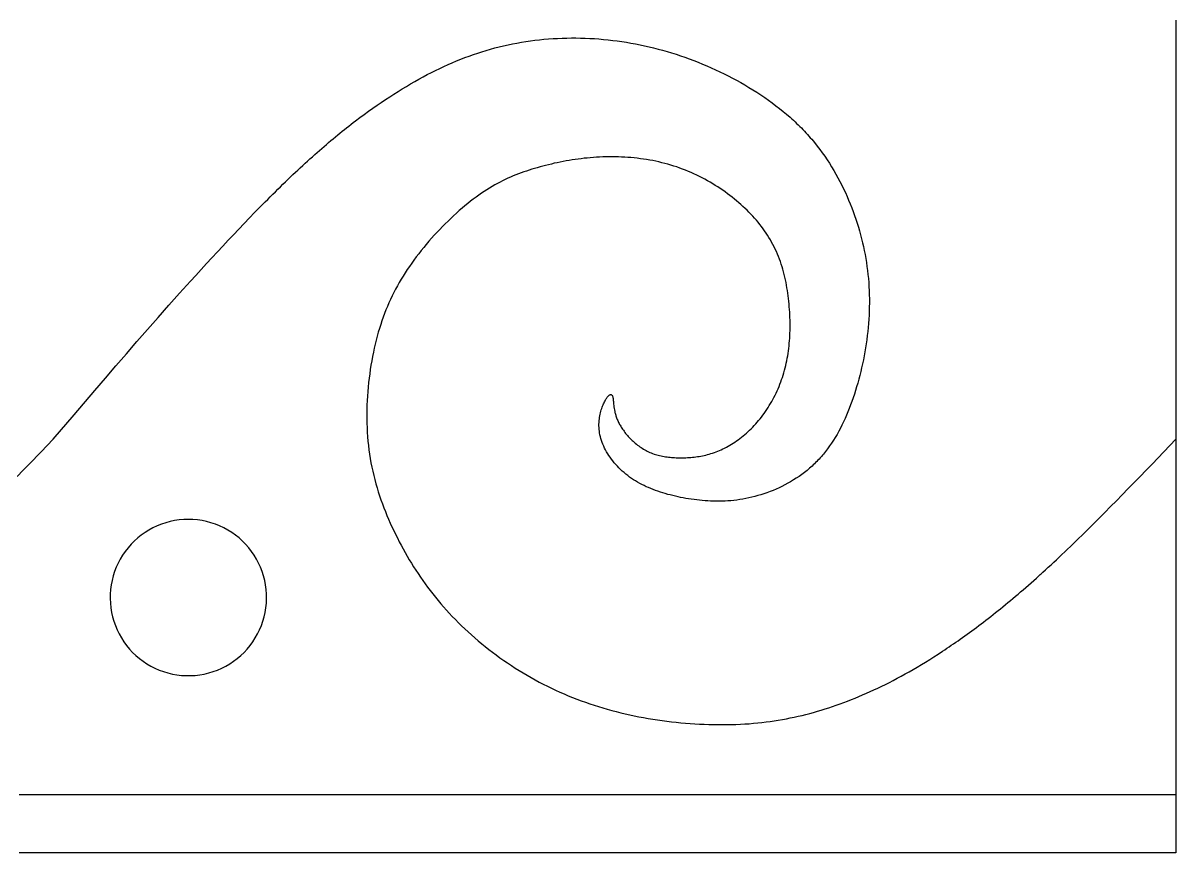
# Model space of a CAD drawing. Extents: x 0 to 279, y 0 to 212.
# Drawn here: x 99.52 to 133.18, y 62.2 to 86.44 of the extents above; entities that cross this region are included whole.
import ezdxf

# ---------------------------------------------------------------- set-up
doc = ezdxf.new("R2010")
doc.units = 0
doc.layers.add('LAYER_1', color=18, linetype='CONTINUOUS')

msp = doc.modelspace()

# ---------------------------------------------------------------- linework, layer by layer
at = {"layer": 'LAYER_1'}
for points in [[(133.179, 86.529), (133.179, 86.175), (133.179, 85.82), (133.179, 85.462), (133.179, 85.104), (133.179, 84.745), (133.179, 84.027), (133.179, 83.668), (133.179, 83.31), (133.179, 82.954), (133.179, 82.599), (133.179, 82.247), (133.179, 82.072), (133.179, 81.897), (133.179, 81.723), (133.179, 81.55), (133.179, 81.377), (133.179, 81.206), (133.179, 81.035), (133.179, 80.866), (133.179, 80.697), (133.179, 80.53), (133.179, 80.363), (133.179, 80.198), (133.179, 80.034), (133.179, 79.871), (133.179, 79.71), (133.179, 79.55), (133.179, 79.391), (133.179, 79.234), (133.179, 79.078), (133.179, 78.924), (133.179, 78.772), (133.179, 78.621), (133.179, 78.472), (133.179, 78.325), (133.179, 78.179), (133.179, 78.035), (133.179, 77.893), (133.179, 77.754), (133.179, 77.616), (133.179, 77.48), (133.179, 77.346), (133.179, 77.215), (133.179, 77.086), (133.179, 76.959), (133.179, 76.834), (133.179, 76.711), (133.179, 76.591), (133.179, 76.474), (133.179, 76.359), (133.179, 76.246), (133.179, 76.191), (133.179, 76.136), (133.179, 76.082), (133.179, 76.029), (133.179, 75.977), (133.179, 75.925), (133.179, 75.873), (133.179, 75.823), (133.179, 75.773), (133.179, 75.724), (133.179, 75.675), (133.179, 75.628), (133.179, 75.581), (133.179, 75.534), (133.179, 75.489), (133.179, 75.444), (133.179, 75.4), (133.179, 75.357), (133.179, 75.314), (133.179, 75.272), (133.179, 75.231), (133.179, 75.191), (133.179, 75.152), (133.179, 75.113), (133.179, 75.075), (133.179, 75.038), (133.179, 75.002), (133.179, 74.967), (133.179, 74.932), (133.179, 74.898), (133.179, 74.865), (133.179, 74.833), (133.179, 74.802), (133.179, 74.772), (133.179, 74.742), (133.179, 74.714), (133.179, 74.686), (133.179, 74.659), (133.179, 74.633), (133.179, 74.608), (133.179, 74.583), (133.179, 74.56), (133.179, 74.538), (133.179, 74.516), (133.179, 74.496), (133.179, 74.476), (133.179, 74.457), (133.179, 74.439), (133.179, 74.423), (133.179, 74.407), (133.179, 74.392), (133.179, 74.378), (133.179, 74.365), (133.179, 74.353), (133.179, 74.342), (133.179, 74.332), (133.179, 74.323), (133.179, 74.315), (133.179, 74.308), (133.179, 74.302), (133.179, 74.296), (133.179, 74.293), (133.179, 74.29), (133.179, 74.288), (133.179, 74.287), (133.179, 74.287), (133.179, 74.286), (133.179, 74.283), (133.179, 74.278), (133.179, 74.27), (133.179, 74.26), (133.179, 74.248), (133.179, 74.233), (133.179, 74.216), (133.179, 74.196), (133.179, 74.175), (133.179, 74.151), (133.179, 74.125), (133.179, 74.097), (133.179, 74.067), (133.179, 74.034), (133.179, 74), (133.179, 73.963), (133.179, 73.925), (133.179, 73.885), (133.179, 73.842), (133.179, 73.798), (133.179, 73.752), (133.179, 73.704), (133.179, 73.654), (133.179, 73.602), (133.179, 73.549), (133.179, 73.494), (133.179, 73.437), (133.179, 73.378), (133.179, 73.318), (133.179, 73.256), (133.179, 73.193), (133.179, 73.128), (133.179, 73.062), (133.179, 72.993), (133.179, 72.924), (133.179, 72.853), (133.179, 72.781), (133.179, 72.707), (133.179, 72.632), (133.179, 72.555), (133.179, 72.478), (133.179, 72.399), (133.179, 72.318), (133.179, 72.237), (133.179, 72.154), (133.179, 72.07), (133.179, 71.985), (133.179, 71.899), (133.179, 71.812), (133.179, 71.724), (133.179, 71.635), (133.179, 71.545), (133.179, 71.454), (133.179, 71.361), (133.179, 71.269), (133.179, 71.175), (133.179, 71.08), (133.179, 70.985), (133.179, 70.888), (133.179, 70.791), (133.179, 70.694), (133.179, 70.595), (133.179, 70.397), (133.179, 70.196), (133.179, 69.992), (133.179, 69.787), (133.179, 69.58), (133.179, 69.372), (133.179, 69.162), (133.179, 68.951), (133.179, 68.528), (133.179, 68.103), (133.179, 67.679), (133.179, 67.468), (133.179, 67.257), (133.179, 67.048), (133.179, 66.84), (133.179, 66.634), (133.179, 66.429), (133.179, 66.226), (133.179, 66.026), (133.179, 65.927), (133.179, 65.828), (133.179, 65.73), (133.179, 65.633), (133.179, 65.537), (133.179, 65.441), (133.179, 65.346), (133.179, 65.252), (133.179, 65.159), (133.179, 65.066), (133.179, 64.975), (133.179, 64.884), (133.179, 64.795), (133.179, 64.706), (133.179, 64.619), (133.179, 64.533), (133.179, 64.447), (133.179, 64.363), (133.179, 64.28), (133.179, 64.198), (133.179, 64.117), (133.179, 64.038), (133.179, 63.96), (133.179, 63.883), (133.179, 63.807), (133.179, 63.733), (133.179, 63.66), (133.179, 63.589), (133.179, 63.519), (133.179, 63.45), (133.179, 63.383), (133.179, 63.318), (133.179, 63.254), (133.179, 63.191), (133.179, 63.131), (133.179, 63.072), (133.179, 63.014), (133.179, 62.959), (133.179, 62.905), (133.179, 62.852), (133.179, 62.802), (133.179, 62.753), (133.179, 62.706), (133.179, 62.662), (133.179, 62.619), (133.179, 62.578), (133.179, 62.538), (133.179, 62.501), (133.179, 62.466), (133.179, 62.433), (133.179, 62.402), (133.179, 62.373), (133.179, 62.347), (133.179, 62.322), (133.179, 62.3), (133.179, 62.28), (133.179, 62.262), (133.179, 62.246), (133.179, 62.233), (133.179, 62.222), (133.179, 62.214), (133.179, 62.208), (133.179, 62.204), (133.179, 62.203)], [(100.397, 74.287), (101.007, 75.002), (101.617, 75.716), (101.923, 76.073), (102.23, 76.429), (102.537, 76.785), (102.845, 77.14), (103.155, 77.494), (103.465, 77.847), (103.777, 78.2), (104.09, 78.551), (104.405, 78.901), (104.562, 79.074), (104.72, 79.248), (104.877, 79.42), (105.035, 79.591), (105.192, 79.761), (105.349, 79.93), (105.506, 80.098), (105.662, 80.263), (105.818, 80.428), (105.973, 80.59), (106.127, 80.75), (106.281, 80.909), (106.433, 81.065), (106.585, 81.219), (106.661, 81.295), (106.736, 81.37), (106.811, 81.445), (106.886, 81.519), (106.96, 81.592), (107.034, 81.665), (107.108, 81.736), (107.181, 81.808), (107.254, 81.878), (107.327, 81.948), (107.399, 82.017), (107.471, 82.085), (107.543, 82.152), (107.614, 82.218), (107.685, 82.284), (107.756, 82.349), (107.826, 82.413), (107.895, 82.476), (107.965, 82.539), (108.034, 82.6), (108.102, 82.661), (108.171, 82.721), (108.239, 82.781), (108.306, 82.839), (108.374, 82.897), (108.441, 82.954), (108.508, 83.011), (108.574, 83.066), (108.64, 83.121), (108.706, 83.176), (108.772, 83.229), (108.837, 83.282), (108.902, 83.334), (108.967, 83.386), (109.032, 83.437), (109.096, 83.487), (109.16, 83.537), (109.224, 83.586), (109.352, 83.682), (109.478, 83.776), (109.604, 83.868), (109.729, 83.957), (109.854, 84.044), (109.978, 84.128), (110.101, 84.211), (110.224, 84.292), (110.347, 84.371), (110.469, 84.448), (110.591, 84.523), (110.713, 84.596), (110.835, 84.668), (110.956, 84.738), (111.078, 84.806), (111.2, 84.872), (111.321, 84.937), (111.443, 84.999), (111.564, 85.06), (111.686, 85.119), (111.808, 85.177), (111.93, 85.232), (112.052, 85.285), (112.174, 85.337), (112.297, 85.387), (112.42, 85.435), (112.544, 85.481), (112.668, 85.525), (112.792, 85.567), (112.917, 85.608), (113.042, 85.646), (113.168, 85.683), (113.295, 85.717), (113.422, 85.75), (113.55, 85.781), (113.679, 85.81), (113.808, 85.836), (113.937, 85.861), (114.068, 85.884), (114.199, 85.905), (114.33, 85.924), (114.462, 85.941), (114.594, 85.957), (114.726, 85.97), (114.859, 85.981), (114.992, 85.991), (115.126, 85.998), (115.259, 86.004), (115.393, 86.007), (115.527, 86.009), (115.661, 86.009), (115.795, 86.007), (115.93, 86.003), (116.064, 85.997), (116.198, 85.989), (116.332, 85.98), (116.466, 85.968), (116.6, 85.955), (116.734, 85.939), (116.868, 85.922), (117.001, 85.903), (117.135, 85.882), (117.268, 85.86), (117.401, 85.835), (117.533, 85.809), (117.666, 85.78), (117.798, 85.75), (117.93, 85.718), (118.061, 85.684), (118.192, 85.649), (118.323, 85.611), (118.453, 85.572), (118.583, 85.531), (118.713, 85.488), (118.842, 85.444), (118.971, 85.397), (119.1, 85.349), (119.228, 85.299), (119.355, 85.247), (119.482, 85.194), (119.608, 85.139), (119.734, 85.082), (119.86, 85.023), (119.984, 84.963), (120.108, 84.901), (120.231, 84.837), (120.353, 84.772), (120.474, 84.705), (120.594, 84.636), (120.712, 84.566), (120.83, 84.494), (120.946, 84.421), (121.06, 84.346), (121.173, 84.269), (121.284, 84.191), (121.394, 84.112), (121.501, 84.031), (121.607, 83.948), (121.711, 83.865), (121.813, 83.779), (121.912, 83.693), (121.961, 83.649), (122.01, 83.605), (122.058, 83.56), (122.105, 83.515), (122.152, 83.47), (122.198, 83.424), (122.243, 83.379), (122.288, 83.332), (122.332, 83.286), (122.376, 83.239), (122.419, 83.192), (122.461, 83.144), (122.503, 83.096), (122.544, 83.048), (122.625, 82.951), (122.703, 82.853), (122.78, 82.754), (122.853, 82.654), (122.925, 82.552), (122.995, 82.45), (123.062, 82.347), (123.127, 82.243), (123.19, 82.138), (123.251, 82.032), (123.31, 81.925), (123.367, 81.818), (123.422, 81.71), (123.475, 81.601), (123.527, 81.492), (123.576, 81.382), (123.623, 81.271), (123.669, 81.161), (123.713, 81.049), (123.755, 80.937), (123.795, 80.825), (123.834, 80.713), (123.871, 80.6), (123.906, 80.486), (123.939, 80.372), (123.971, 80.258), (124, 80.144), (124.028, 80.029), (124.054, 79.914), (124.079, 79.798), (124.101, 79.682), (124.122, 79.566), (124.141, 79.45), (124.158, 79.333), (124.173, 79.216), (124.186, 79.098), (124.198, 78.981), (124.208, 78.863), (124.215, 78.745), (124.221, 78.626), (124.225, 78.507), (124.228, 78.388), (124.228, 78.269), (124.226, 78.15), (124.223, 78.03), (124.218, 77.91), (124.211, 77.791), (124.202, 77.671), (124.192, 77.552), (124.18, 77.432), (124.166, 77.313), (124.151, 77.195), (124.134, 77.076), (124.116, 76.958), (124.096, 76.841), (124.075, 76.724), (124.052, 76.608), (124.028, 76.493), (124.002, 76.378), (123.975, 76.265), (123.947, 76.152), (123.918, 76.04), (123.887, 75.929), (123.856, 75.82), (123.823, 75.711), (123.789, 75.604), (123.753, 75.498), (123.717, 75.394), (123.68, 75.291), (123.641, 75.189), (123.601, 75.089), (123.56, 74.99), (123.517, 74.893), (123.473, 74.797), (123.428, 74.703), (123.381, 74.61), (123.333, 74.519), (123.283, 74.43), (123.232, 74.343), (123.179, 74.257), (123.124, 74.173), (123.068, 74.091), (123.01, 74.011), (122.951, 73.932), (122.92, 73.894), (122.889, 73.856), (122.858, 73.818), (122.826, 73.781), (122.794, 73.745), (122.761, 73.709), (122.728, 73.673), (122.694, 73.638), (122.66, 73.604), (122.626, 73.57), (122.59, 73.536), (122.555, 73.503), (122.519, 73.471), (122.482, 73.439), (122.445, 73.408), (122.408, 73.377), (122.37, 73.347), (122.332, 73.317), (122.254, 73.259), (122.175, 73.203), (122.095, 73.149), (122.013, 73.098), (121.93, 73.048), (121.847, 73), (121.762, 72.955), (121.676, 72.911), (121.59, 72.87), (121.503, 72.831), (121.415, 72.794), (121.327, 72.759), (121.239, 72.726), (121.15, 72.695), (121.061, 72.666), (120.973, 72.64), (120.884, 72.615), (120.795, 72.593), (120.707, 72.572), (120.619, 72.554), (120.531, 72.538), (120.444, 72.524), (120.357, 72.512), (120.27, 72.501), (120.184, 72.493), (120.099, 72.486), (120.013, 72.481), (119.929, 72.477), (119.844, 72.476), (119.761, 72.475), (119.677, 72.477), (119.594, 72.479), (119.512, 72.484), (119.43, 72.489), (119.349, 72.496), (119.268, 72.504), (119.188, 72.513), (119.108, 72.523), (119.029, 72.535), (118.95, 72.547), (118.872, 72.56), (118.794, 72.575), (118.717, 72.59), (118.641, 72.606), (118.565, 72.623), (118.49, 72.64), (118.415, 72.659), (118.342, 72.678), (118.269, 72.699), (118.197, 72.721), (118.125, 72.743), (118.055, 72.767), (117.985, 72.792), (117.916, 72.817), (117.849, 72.844), (117.782, 72.873), (117.716, 72.902), (117.651, 72.933), (117.587, 72.964), (117.525, 72.997), (117.463, 73.032), (117.403, 73.068), (117.344, 73.105), (117.286, 73.143), (117.229, 73.183), (117.174, 73.225), (117.119, 73.268), (117.067, 73.312), (117.015, 73.357), (116.965, 73.404), (116.917, 73.452), (116.87, 73.501), (116.825, 73.551), (116.781, 73.602), (116.74, 73.653), (116.699, 73.706), (116.661, 73.759), (116.625, 73.812), (116.59, 73.866), (116.558, 73.921), (116.527, 73.975), (116.499, 74.03), (116.472, 74.086), (116.448, 74.141), (116.426, 74.196), (116.407, 74.251), (116.389, 74.306), (116.374, 74.361), (116.362, 74.416), (116.351, 74.47), (116.344, 74.523), (116.338, 74.576), (116.335, 74.629), (116.333, 74.68), (116.334, 74.731), (116.336, 74.781), (116.34, 74.831), (116.345, 74.879), (116.352, 74.926), (116.359, 74.972), (116.369, 75.017), (116.379, 75.061), (116.39, 75.103), (116.402, 75.144), (116.414, 75.183), (116.427, 75.221), (116.441, 75.257), (116.454, 75.291), (116.468, 75.324), (116.482, 75.355), (116.496, 75.384), (116.51, 75.411), (116.524, 75.435), (116.537, 75.458), (116.55, 75.479), (116.562, 75.498), (116.574, 75.515), (116.586, 75.53), (116.597, 75.543), (116.608, 75.555), (116.619, 75.565), (116.629, 75.573), (116.639, 75.58), (116.648, 75.585), (116.657, 75.589), (116.666, 75.591), (116.674, 75.592), (116.682, 75.592), (116.689, 75.591), (116.696, 75.588), (116.702, 75.584), (116.708, 75.579), (116.714, 75.574), (116.719, 75.567), (116.724, 75.559), (116.728, 75.55), (116.731, 75.541), (116.735, 75.531), (116.738, 75.52), (116.74, 75.508), (116.742, 75.496), (116.744, 75.483), (116.746, 75.469), (116.748, 75.454), (116.749, 75.439), (116.751, 75.423), (116.754, 75.389), (116.756, 75.353), (116.76, 75.315), (116.764, 75.275), (116.769, 75.232), (116.775, 75.188), (116.784, 75.142), (116.794, 75.094), (116.8, 75.069), (116.806, 75.045), (116.813, 75.019), (116.821, 74.994), (116.829, 74.968), (116.838, 74.942), (116.848, 74.915), (116.858, 74.888), (116.869, 74.861), (116.881, 74.834), (116.894, 74.806), (116.907, 74.779), (116.921, 74.75), (116.936, 74.722), (116.952, 74.694), (116.969, 74.665), (116.986, 74.636), (117.005, 74.607), (117.025, 74.578), (117.045, 74.548), (117.066, 74.519), (117.089, 74.489), (117.112, 74.459), (117.137, 74.43), (117.162, 74.4), (117.188, 74.37), (117.215, 74.341), (117.243, 74.312), (117.271, 74.283), (117.301, 74.255), (117.331, 74.227), (117.362, 74.199), (117.394, 74.172), (117.426, 74.145), (117.459, 74.119), (117.493, 74.094), (117.527, 74.069), (117.562, 74.045), (117.598, 74.022), (117.634, 73.999), (117.67, 73.978), (117.708, 73.957), (117.745, 73.938), (117.784, 73.919), (117.822, 73.902), (117.861, 73.886), (117.901, 73.871), (117.941, 73.856), (117.982, 73.843), (118.022, 73.831), (118.064, 73.819), (118.105, 73.809), (118.148, 73.799), (118.19, 73.791), (118.233, 73.783), (118.276, 73.776), (118.32, 73.77), (118.364, 73.764), (118.408, 73.759), (118.453, 73.756), (118.498, 73.752), (118.543, 73.75), (118.589, 73.748), (118.635, 73.746), (118.681, 73.746), (118.727, 73.746), (118.821, 73.747), (118.869, 73.749), (118.916, 73.751), (118.964, 73.754), (119.012, 73.758), (119.06, 73.762), (119.109, 73.767), (119.157, 73.773), (119.206, 73.78), (119.255, 73.787), (119.304, 73.796), (119.354, 73.805), (119.403, 73.816), (119.453, 73.827), (119.502, 73.84), (119.552, 73.853), (119.602, 73.868), (119.652, 73.883), (119.702, 73.9), (119.752, 73.918), (119.802, 73.938), (119.852, 73.958), (119.902, 73.98), (119.952, 74.004), (120.002, 74.028), (120.053, 74.054), (120.103, 74.082), (120.152, 74.11), (120.202, 74.14), (120.252, 74.171), (120.301, 74.204), (120.35, 74.237), (120.399, 74.272), (120.447, 74.308), (120.496, 74.346), (120.543, 74.384), (120.591, 74.424), (120.638, 74.465), (120.684, 74.507), (120.73, 74.55), (120.776, 74.595), (120.821, 74.64), (120.865, 74.687), (120.909, 74.735), (120.952, 74.784), (120.995, 74.834), (121.036, 74.885), (121.077, 74.937), (121.117, 74.99), (121.157, 75.044), (121.196, 75.099), (121.233, 75.155), (121.27, 75.213), (121.306, 75.271), (121.342, 75.329), (121.376, 75.389), (121.409, 75.45), (121.442, 75.511), (121.473, 75.573), (121.504, 75.636), (121.534, 75.7), (121.562, 75.764), (121.59, 75.829), (121.616, 75.895), (121.641, 75.961), (121.665, 76.028), (121.689, 76.095), (121.71, 76.163), (121.731, 76.232), (121.751, 76.301), (121.769, 76.37), (121.786, 76.44), (121.802, 76.51), (121.817, 76.581), (121.831, 76.652), (121.844, 76.724), (121.855, 76.796), (121.866, 76.869), (121.875, 76.942), (121.884, 77.015), (121.891, 77.089), (121.897, 77.163), (121.902, 77.237), (121.907, 77.312), (121.91, 77.388), (121.912, 77.463), (121.914, 77.539), (121.914, 77.615), (121.913, 77.692), (121.912, 77.769), (121.909, 77.846), (121.906, 77.924), (121.902, 78.002), (121.897, 78.08), (121.891, 78.158), (121.884, 78.237), (121.877, 78.316), (121.868, 78.394), (121.858, 78.473), (121.848, 78.552), (121.836, 78.631), (121.823, 78.709), (121.809, 78.788), (121.794, 78.866), (121.778, 78.944), (121.76, 79.022), (121.741, 79.099), (121.721, 79.176), (121.7, 79.252), (121.678, 79.328), (121.654, 79.403), (121.629, 79.478), (121.602, 79.552), (121.574, 79.625), (121.545, 79.697), (121.514, 79.769), (121.481, 79.839), (121.447, 79.909), (121.412, 79.978), (121.375, 80.046), (121.337, 80.114), (121.297, 80.18), (121.256, 80.246), (121.213, 80.311), (121.169, 80.375), (121.124, 80.438), (121.077, 80.501), (121.029, 80.563), (120.98, 80.624), (120.929, 80.684), (120.877, 80.744), (120.824, 80.803), (120.769, 80.861), (120.713, 80.919), (120.656, 80.976), (120.597, 81.032), (120.537, 81.088), (120.476, 81.143), (120.414, 81.197), (120.35, 81.251), (120.286, 81.304), (120.22, 81.357), (120.153, 81.409), (120.085, 81.46), (120.016, 81.51), (119.945, 81.56), (119.874, 81.608), (119.802, 81.656), (119.728, 81.703), (119.654, 81.749), (119.578, 81.794), (119.502, 81.838), (119.425, 81.881), (119.347, 81.922), (119.268, 81.963), (119.188, 82.002), (119.107, 82.04), (119.026, 82.077), (118.943, 82.112), (118.86, 82.146), (118.776, 82.179), (118.692, 82.21), (118.607, 82.24), (118.521, 82.268), (118.434, 82.295), (118.347, 82.32), (118.259, 82.344), (118.171, 82.366), (118.082, 82.387), (117.993, 82.407), (117.903, 82.425), (117.814, 82.441), (117.723, 82.457), (117.633, 82.47), (117.542, 82.483), (117.451, 82.494), (117.359, 82.504), (117.268, 82.513), (117.176, 82.52), (117.085, 82.526), (116.993, 82.531), (116.901, 82.534), (116.809, 82.536), (116.718, 82.537), (116.626, 82.537), (116.535, 82.535), (116.444, 82.533), (116.353, 82.529), (116.262, 82.524), (116.171, 82.518), (116.081, 82.51), (115.991, 82.502), (115.901, 82.493), (115.812, 82.482), (115.723, 82.471), (115.634, 82.459), (115.546, 82.445), (115.459, 82.431), (115.371, 82.416), (115.285, 82.4), (115.199, 82.383), (115.113, 82.365), (115.028, 82.347), (114.943, 82.327), (114.859, 82.307), (114.776, 82.287), (114.694, 82.265), (114.612, 82.243), (114.531, 82.22), (114.45, 82.197), (114.37, 82.173), (114.291, 82.148), (114.213, 82.122), (114.135, 82.095), (114.057, 82.068), (113.98, 82.039), (113.903, 82.009), (113.826, 81.978), (113.75, 81.945), (113.674, 81.911), (113.597, 81.875), (113.521, 81.838), (113.445, 81.799), (113.368, 81.759), (113.292, 81.716), (113.215, 81.672), (113.138, 81.626), (113.06, 81.577), (112.983, 81.527), (112.904, 81.474), (112.825, 81.419), (112.746, 81.361), (112.665, 81.301), (112.584, 81.239), (112.503, 81.174), (112.421, 81.107), (112.339, 81.037), (112.256, 80.966), (112.174, 80.892), (112.091, 80.817), (112.009, 80.74), (111.927, 80.661), (111.845, 80.581), (111.764, 80.499), (111.683, 80.415), (111.603, 80.33), (111.524, 80.244), (111.445, 80.157), (111.368, 80.069), (111.292, 79.98), (111.217, 79.89), (111.143, 79.799), (111.071, 79.708), (111.001, 79.616), (110.932, 79.523), (110.865, 79.43), (110.8, 79.337), (110.736, 79.244), (110.675, 79.149), (110.615, 79.055), (110.557, 78.96), (110.501, 78.864), (110.447, 78.767), (110.394, 78.67), (110.344, 78.572), (110.294, 78.473), (110.247, 78.372), (110.201, 78.271), (110.157, 78.169), (110.114, 78.065), (110.073, 77.96), (110.034, 77.854), (109.996, 77.746), (109.96, 77.637), (109.925, 77.527), (109.891, 77.414), (109.86, 77.301), (109.829, 77.185), (109.8, 77.067), (109.773, 76.948), (109.746, 76.827), (109.722, 76.704), (109.699, 76.58), (109.677, 76.454), (109.657, 76.327), (109.639, 76.199), (109.622, 76.07), (109.607, 75.94), (109.594, 75.81), (109.582, 75.678), (109.573, 75.547), (109.565, 75.415), (109.56, 75.282), (109.556, 75.15), (109.554, 75.017), (109.554, 74.885), (109.557, 74.753), (109.561, 74.621), (109.568, 74.49), (109.577, 74.36), (109.588, 74.23), (109.601, 74.101), (109.617, 73.974), (109.635, 73.847), (109.655, 73.721), (109.677, 73.597), (109.702, 73.473), (109.728, 73.35), (109.757, 73.229), (109.788, 73.108), (109.82, 72.988), (109.855, 72.869), (109.891, 72.751), (109.929, 72.634), (109.969, 72.518), (110.01, 72.403), (110.053, 72.288), (110.097, 72.175), (110.143, 72.062), (110.191, 71.95), (110.24, 71.839), (110.29, 71.729), (110.341, 71.619), (110.394, 71.511), (110.448, 71.403), (110.503, 71.295), (110.559, 71.189), (110.616, 71.083), (110.674, 70.978), (110.734, 70.873), (110.795, 70.769), (110.857, 70.666), (110.921, 70.564), (110.985, 70.462), (111.051, 70.361), (111.119, 70.261), (111.188, 70.162), (111.259, 70.063), (111.33, 69.964), (111.404, 69.867), (111.479, 69.77), (111.556, 69.674), (111.634, 69.578), (111.714, 69.484), (111.796, 69.389), (111.879, 69.296), (111.964, 69.203), (112.051, 69.111), (112.14, 69.019), (112.23, 68.928), (112.323, 68.838), (112.417, 68.749), (112.513, 68.66), (112.61, 68.573), (112.709, 68.486), (112.81, 68.4), (112.912, 68.315), (113.015, 68.231), (113.12, 68.148), (113.226, 68.067), (113.334, 67.986), (113.443, 67.907), (113.553, 67.829), (113.664, 67.753), (113.776, 67.678), (113.889, 67.604), (114.003, 67.532), (114.119, 67.461), (114.235, 67.392), (114.352, 67.325), (114.469, 67.259), (114.588, 67.195), (114.707, 67.132), (114.827, 67.072), (114.947, 67.013), (115.068, 66.956), (115.19, 66.901), (115.313, 66.847), (115.436, 66.795), (115.56, 66.745), (115.684, 66.697), (115.81, 66.65), (115.936, 66.604), (116.062, 66.561), (116.189, 66.519), (116.317, 66.478), (116.446, 66.439), (116.575, 66.402), (116.705, 66.366), (116.835, 66.332), (116.967, 66.299), (117.098, 66.268), (117.231, 66.238), (117.364, 66.21), (117.498, 66.183), (117.632, 66.158), (117.768, 66.134), (117.903, 66.112), (118.039, 66.091), (118.176, 66.071), (118.312, 66.053), (118.449, 66.036), (118.586, 66.021), (118.723, 66.008), (118.859, 65.995), (118.996, 65.985), (119.132, 65.975), (119.268, 65.967), (119.404, 65.961), (119.539, 65.956), (119.674, 65.953), (119.807, 65.951), (119.94, 65.95), (120.073, 65.951), (120.204, 65.954), (120.334, 65.958), (120.463, 65.964), (120.591, 65.971), (120.717, 65.979), (120.843, 65.989), (120.967, 66.001), (121.09, 66.014), (121.211, 66.028), (121.332, 66.044), (121.451, 66.062), (121.57, 66.08), (121.687, 66.101), (121.804, 66.122), (121.92, 66.145), (122.035, 66.169), (122.149, 66.195), (122.263, 66.221), (122.376, 66.25), (122.488, 66.279), (122.6, 66.31), (122.711, 66.342), (122.822, 66.375), (122.933, 66.409), (123.043, 66.445), (123.153, 66.481), (123.263, 66.519), (123.373, 66.558), (123.483, 66.598), (123.592, 66.64), (123.702, 66.682), (123.812, 66.726), (123.921, 66.771), (124.031, 66.818), (124.142, 66.866), (124.252, 66.915), (124.363, 66.966), (124.475, 67.018), (124.587, 67.072), (124.699, 67.127), (124.812, 67.184), (124.926, 67.243), (125.04, 67.304), (125.156, 67.366), (125.272, 67.43), (125.389, 67.496), (125.507, 67.564), (125.626, 67.634), (125.746, 67.706), (125.867, 67.78), (125.989, 67.856), (126.113, 67.934), (126.238, 68.014), (126.364, 68.096), (126.428, 68.138), (126.491, 68.181), (126.556, 68.224), (126.62, 68.268), (126.685, 68.313), (126.75, 68.358), (126.816, 68.403), (126.882, 68.449), (126.948, 68.496), (127.015, 68.544), (127.082, 68.592), (127.149, 68.641), (127.217, 68.69), (127.285, 68.74), (127.353, 68.791), (127.422, 68.843), (127.491, 68.895), (127.56, 68.948), (127.63, 69.001), (127.7, 69.056), (127.771, 69.11), (127.841, 69.166), (127.913, 69.223), (127.984, 69.28), (128.056, 69.338), (128.128, 69.396), (128.201, 69.456), (128.274, 69.516), (128.348, 69.577), (128.421, 69.638), (128.496, 69.701), (128.57, 69.764), (128.645, 69.828), (128.72, 69.893), (128.796, 69.958), (128.872, 70.025), (128.949, 70.092), (129.026, 70.16), (129.103, 70.229), (129.18, 70.299), (129.219, 70.334), (129.239, 70.352), (129.249, 70.361), (129.251, 70.363), (129.253, 70.364), (129.255, 70.366), (129.294, 70.402), (129.373, 70.474), (129.452, 70.547), (129.531, 70.62), (129.611, 70.694), (129.691, 70.769), (129.772, 70.845), (129.852, 70.922), (129.933, 70.999), (130.015, 71.077), (130.097, 71.156), (130.179, 71.235), (130.261, 71.315), (130.344, 71.396), (130.427, 71.477), (130.593, 71.641), (130.761, 71.808), (130.93, 71.976), (131.099, 72.146), (131.27, 72.319), (131.441, 72.492), (131.613, 72.668), (131.785, 72.844), (131.958, 73.022), (132.132, 73.201), (132.306, 73.38), (132.48, 73.561), (132.829, 73.923), (133.179, 74.287)], [(100.397, 74.287), (101.007, 75.002), (101.617, 75.716), (101.923, 76.073), (102.23, 76.429), (102.537, 76.785), (102.845, 77.14), (103.155, 77.494), (103.465, 77.847), (103.777, 78.2), (104.09, 78.551), (104.405, 78.901), (104.562, 79.074), (104.72, 79.248), (104.877, 79.42), (105.035, 79.591), (105.192, 79.761), (105.349, 79.93), (105.506, 80.098), (105.662, 80.263), (105.818, 80.428), (105.973, 80.59), (106.127, 80.75), (106.281, 80.909), (106.433, 81.065), (106.585, 81.219), (106.661, 81.295), (106.736, 81.37), (106.811, 81.445), (106.886, 81.519), (106.96, 81.592), (107.034, 81.665), (107.108, 81.736), (107.181, 81.808), (107.254, 81.878), (107.327, 81.948), (107.399, 82.017), (107.471, 82.085), (107.543, 82.152), (107.614, 82.218), (107.685, 82.284), (107.756, 82.349), (107.826, 82.413), (107.895, 82.476), (107.965, 82.539), (108.034, 82.6), (108.102, 82.661), (108.171, 82.721), (108.239, 82.781), (108.306, 82.839), (108.374, 82.897), (108.441, 82.954), (108.508, 83.011), (108.574, 83.066), (108.64, 83.121), (108.706, 83.176), (108.772, 83.229), (108.837, 83.282), (108.902, 83.334), (108.967, 83.386), (109.032, 83.437), (109.096, 83.487), (109.16, 83.537), (109.224, 83.586), (109.352, 83.682), (109.478, 83.776), (109.604, 83.868), (109.729, 83.957), (109.854, 84.044), (109.978, 84.128), (110.101, 84.211), (110.224, 84.292), (110.347, 84.371), (110.469, 84.448), (110.591, 84.523), (110.713, 84.596), (110.835, 84.668), (110.956, 84.738), (111.078, 84.806), (111.2, 84.872), (111.321, 84.937), (111.443, 84.999), (111.564, 85.06), (111.686, 85.119), (111.808, 85.177), (111.93, 85.232), (112.052, 85.285), (112.174, 85.337), (112.297, 85.387), (112.42, 85.435), (112.544, 85.481), (112.668, 85.525), (112.792, 85.567), (112.917, 85.608), (113.042, 85.646), (113.168, 85.683), (113.295, 85.717), (113.422, 85.75), (113.55, 85.781), (113.679, 85.81), (113.808, 85.836), (113.937, 85.861), (114.068, 85.884), (114.199, 85.905), (114.33, 85.924), (114.462, 85.941), (114.594, 85.957), (114.726, 85.97), (114.859, 85.981), (114.992, 85.991), (115.126, 85.998), (115.259, 86.004), (115.393, 86.007), (115.527, 86.009), (115.661, 86.009), (115.795, 86.007), (115.93, 86.003), (116.064, 85.997), (116.198, 85.989), (116.332, 85.98), (116.466, 85.968), (116.6, 85.955), (116.734, 85.939), (116.868, 85.922), (117.001, 85.903), (117.135, 85.882), (117.268, 85.86), (117.401, 85.835), (117.533, 85.809), (117.666, 85.78), (117.798, 85.75), (117.93, 85.718), (118.061, 85.684), (118.192, 85.649), (118.323, 85.611), (118.453, 85.572), (118.583, 85.531), (118.713, 85.488), (118.842, 85.444), (118.971, 85.397), (119.1, 85.349), (119.228, 85.299), (119.355, 85.247), (119.482, 85.194), (119.608, 85.139), (119.734, 85.082), (119.86, 85.023), (119.984, 84.963), (120.108, 84.901), (120.231, 84.837), (120.353, 84.772), (120.474, 84.705), (120.594, 84.636), (120.712, 84.566), (120.83, 84.494), (120.946, 84.421), (121.06, 84.346), (121.173, 84.269), (121.284, 84.191), (121.394, 84.112), (121.501, 84.031), (121.607, 83.948), (121.711, 83.865), (121.813, 83.779), (121.912, 83.693), (121.961, 83.649), (122.01, 83.605), (122.058, 83.56), (122.105, 83.515), (122.152, 83.47), (122.198, 83.424), (122.243, 83.379), (122.288, 83.332), (122.332, 83.286), (122.376, 83.239), (122.419, 83.192), (122.461, 83.144), (122.503, 83.096), (122.544, 83.048), (122.625, 82.951), (122.703, 82.853), (122.78, 82.754), (122.853, 82.654), (122.925, 82.552), (122.995, 82.45), (123.062, 82.347), (123.127, 82.243), (123.19, 82.138), (123.251, 82.032), (123.31, 81.925), (123.367, 81.818), (123.422, 81.71), (123.475, 81.601), (123.527, 81.492), (123.576, 81.382), (123.623, 81.271), (123.669, 81.161), (123.713, 81.049), (123.755, 80.937), (123.795, 80.825), (123.834, 80.713), (123.871, 80.6), (123.906, 80.486), (123.939, 80.372), (123.971, 80.258), (124, 80.144), (124.028, 80.029), (124.054, 79.914), (124.079, 79.798), (124.101, 79.682), (124.122, 79.566), (124.141, 79.45), (124.158, 79.333), (124.173, 79.216), (124.186, 79.098), (124.198, 78.981), (124.208, 78.863), (124.215, 78.745), (124.221, 78.626), (124.225, 78.507), (124.228, 78.388), (124.228, 78.269), (124.226, 78.15), (124.223, 78.03), (124.218, 77.91), (124.211, 77.791), (124.202, 77.671), (124.192, 77.552), (124.18, 77.432), (124.166, 77.313), (124.151, 77.195), (124.134, 77.076), (124.116, 76.958), (124.096, 76.841), (124.075, 76.724), (124.052, 76.608), (124.028, 76.493), (124.002, 76.378), (123.975, 76.265), (123.947, 76.152), (123.918, 76.04), (123.887, 75.929), (123.856, 75.82), (123.823, 75.711), (123.789, 75.604), (123.753, 75.498), (123.717, 75.394), (123.68, 75.291), (123.641, 75.189), (123.601, 75.089), (123.56, 74.99), (123.517, 74.893), (123.473, 74.797), (123.428, 74.703), (123.381, 74.61), (123.333, 74.519), (123.283, 74.43), (123.232, 74.343), (123.179, 74.257), (123.124, 74.173), (123.068, 74.091), (123.01, 74.011), (122.951, 73.932), (122.92, 73.894), (122.889, 73.856), (122.858, 73.818), (122.826, 73.781), (122.794, 73.745), (122.761, 73.709), (122.728, 73.673), (122.694, 73.638), (122.66, 73.604), (122.626, 73.57), (122.59, 73.536), (122.555, 73.503), (122.519, 73.471), (122.482, 73.439), (122.445, 73.408), (122.408, 73.377), (122.37, 73.347), (122.332, 73.317), (122.254, 73.259), (122.175, 73.203), (122.095, 73.149), (122.013, 73.098), (121.93, 73.048), (121.847, 73), (121.762, 72.955), (121.676, 72.911), (121.59, 72.87), (121.503, 72.831), (121.415, 72.794), (121.327, 72.759), (121.239, 72.726), (121.15, 72.695), (121.061, 72.666), (120.973, 72.64), (120.884, 72.615), (120.795, 72.593), (120.707, 72.572), (120.619, 72.554), (120.531, 72.538), (120.444, 72.524), (120.357, 72.512), (120.27, 72.501), (120.184, 72.493), (120.099, 72.486), (120.013, 72.481), (119.929, 72.477), (119.844, 72.476), (119.761, 72.475), (119.677, 72.477), (119.594, 72.479), (119.512, 72.484), (119.43, 72.489), (119.349, 72.496), (119.268, 72.504), (119.188, 72.513), (119.108, 72.523), (119.029, 72.535), (118.95, 72.547), (118.872, 72.56), (118.794, 72.575), (118.717, 72.59), (118.641, 72.606), (118.565, 72.623), (118.49, 72.64), (118.415, 72.659), (118.342, 72.678), (118.269, 72.699), (118.197, 72.721), (118.125, 72.743), (118.055, 72.767), (117.985, 72.792), (117.916, 72.817), (117.849, 72.844), (117.782, 72.873), (117.716, 72.902), (117.651, 72.933), (117.587, 72.964), (117.525, 72.997), (117.463, 73.032), (117.403, 73.068), (117.344, 73.105), (117.286, 73.143), (117.229, 73.183), (117.174, 73.225), (117.119, 73.268), (117.067, 73.312), (117.015, 73.357), (116.965, 73.404), (116.917, 73.452), (116.87, 73.501), (116.825, 73.551), (116.781, 73.602), (116.74, 73.653), (116.699, 73.706), (116.661, 73.759), (116.625, 73.812), (116.59, 73.866), (116.558, 73.921), (116.527, 73.975), (116.499, 74.03), (116.472, 74.086), (116.448, 74.141), (116.426, 74.196), (116.407, 74.251), (116.389, 74.306), (116.374, 74.361), (116.362, 74.416), (116.351, 74.47), (116.344, 74.523), (116.338, 74.576), (116.335, 74.629), (116.333, 74.68), (116.334, 74.731), (116.336, 74.781), (116.34, 74.831), (116.345, 74.879), (116.352, 74.926), (116.359, 74.972), (116.369, 75.017), (116.379, 75.061), (116.39, 75.103), (116.402, 75.144), (116.414, 75.183), (116.427, 75.221), (116.441, 75.257), (116.454, 75.291), (116.468, 75.324), (116.482, 75.355), (116.496, 75.384), (116.51, 75.411), (116.524, 75.435), (116.537, 75.458), (116.55, 75.479), (116.562, 75.498), (116.574, 75.515), (116.586, 75.53), (116.597, 75.543), (116.608, 75.555), (116.619, 75.565), (116.629, 75.573), (116.639, 75.58), (116.648, 75.585), (116.657, 75.589), (116.666, 75.591), (116.674, 75.592), (116.682, 75.592), (116.689, 75.591), (116.696, 75.588), (116.702, 75.584), (116.708, 75.579), (116.714, 75.574), (116.719, 75.567), (116.724, 75.559), (116.728, 75.55), (116.731, 75.541), (116.735, 75.531), (116.738, 75.52), (116.74, 75.508), (116.742, 75.496), (116.744, 75.483), (116.746, 75.469), (116.748, 75.454), (116.749, 75.439), (116.751, 75.423), (116.754, 75.389), (116.756, 75.353), (116.76, 75.315), (116.764, 75.275), (116.769, 75.232), (116.775, 75.188), (116.784, 75.142), (116.794, 75.094), (116.8, 75.069), (116.806, 75.045), (116.813, 75.019), (116.821, 74.994), (116.829, 74.968), (116.838, 74.942), (116.848, 74.915), (116.858, 74.888), (116.869, 74.861), (116.881, 74.834), (116.894, 74.806), (116.907, 74.779), (116.921, 74.75), (116.936, 74.722), (116.952, 74.694), (116.969, 74.665), (116.986, 74.636), (117.005, 74.607), (117.025, 74.578), (117.045, 74.548), (117.066, 74.519), (117.089, 74.489), (117.112, 74.459), (117.137, 74.43), (117.162, 74.4), (117.188, 74.37), (117.215, 74.341), (117.243, 74.312), (117.271, 74.283), (117.301, 74.255), (117.331, 74.227), (117.362, 74.199), (117.394, 74.172), (117.426, 74.145), (117.459, 74.119), (117.493, 74.094), (117.527, 74.069), (117.562, 74.045), (117.598, 74.022), (117.634, 73.999), (117.67, 73.978), (117.708, 73.957), (117.745, 73.938), (117.784, 73.919), (117.822, 73.902), (117.861, 73.886), (117.901, 73.871), (117.941, 73.856), (117.982, 73.843), (118.022, 73.831), (118.064, 73.819), (118.105, 73.809), (118.148, 73.799), (118.19, 73.791), (118.233, 73.783), (118.276, 73.776), (118.32, 73.77), (118.364, 73.764), (118.408, 73.759), (118.453, 73.756), (118.498, 73.752), (118.543, 73.75), (118.589, 73.748), (118.635, 73.746), (118.681, 73.746), (118.727, 73.746), (118.821, 73.747), (118.869, 73.749), (118.916, 73.751), (118.964, 73.754), (119.012, 73.758), (119.06, 73.762), (119.109, 73.767), (119.157, 73.773), (119.206, 73.78), (119.255, 73.787), (119.304, 73.796), (119.354, 73.805), (119.403, 73.816), (119.453, 73.827), (119.502, 73.84), (119.552, 73.853), (119.602, 73.868), (119.652, 73.883), (119.702, 73.9), (119.752, 73.918), (119.802, 73.938), (119.852, 73.958), (119.902, 73.98), (119.952, 74.004), (120.002, 74.028), (120.053, 74.054), (120.103, 74.082), (120.152, 74.11), (120.202, 74.14), (120.252, 74.171), (120.301, 74.204), (120.35, 74.237), (120.399, 74.272), (120.447, 74.308), (120.496, 74.346), (120.543, 74.384), (120.591, 74.424), (120.638, 74.465), (120.684, 74.507), (120.73, 74.55), (120.776, 74.595), (120.821, 74.64), (120.865, 74.687), (120.909, 74.735), (120.952, 74.784), (120.995, 74.834), (121.036, 74.885), (121.077, 74.937), (121.117, 74.99), (121.157, 75.044), (121.196, 75.099), (121.233, 75.155), (121.27, 75.213), (121.306, 75.271), (121.342, 75.329), (121.376, 75.389), (121.409, 75.45), (121.442, 75.511), (121.473, 75.573), (121.504, 75.636), (121.534, 75.7), (121.562, 75.764), (121.59, 75.829), (121.616, 75.895), (121.641, 75.961), (121.665, 76.028), (121.689, 76.095), (121.71, 76.163), (121.731, 76.232), (121.751, 76.301), (121.769, 76.37), (121.786, 76.44), (121.802, 76.51), (121.817, 76.581), (121.831, 76.652), (121.844, 76.724), (121.855, 76.796), (121.866, 76.869), (121.875, 76.942), (121.884, 77.015), (121.891, 77.089), (121.897, 77.163), (121.902, 77.237), (121.907, 77.312), (121.91, 77.388), (121.912, 77.463), (121.914, 77.539), (121.914, 77.615), (121.913, 77.692), (121.912, 77.769), (121.909, 77.846), (121.906, 77.924), (121.902, 78.002), (121.897, 78.08), (121.891, 78.158), (121.884, 78.237), (121.877, 78.316), (121.868, 78.394), (121.858, 78.473), (121.848, 78.552), (121.836, 78.631), (121.823, 78.709), (121.809, 78.788), (121.794, 78.866), (121.778, 78.944), (121.76, 79.022), (121.741, 79.099), (121.721, 79.176), (121.7, 79.252), (121.678, 79.328), (121.654, 79.403), (121.629, 79.478), (121.602, 79.552), (121.574, 79.625), (121.545, 79.697), (121.514, 79.769), (121.481, 79.839), (121.447, 79.909), (121.412, 79.978), (121.375, 80.046), (121.337, 80.114), (121.297, 80.18), (121.256, 80.246), (121.213, 80.311), (121.169, 80.375), (121.124, 80.438), (121.077, 80.501), (121.029, 80.563), (120.98, 80.624), (120.929, 80.684), (120.877, 80.744), (120.824, 80.803), (120.769, 80.861), (120.713, 80.919), (120.656, 80.976), (120.597, 81.032), (120.537, 81.088), (120.476, 81.143), (120.414, 81.197), (120.35, 81.251), (120.286, 81.304), (120.22, 81.357), (120.153, 81.409), (120.085, 81.46), (120.016, 81.51), (119.945, 81.56), (119.874, 81.608), (119.802, 81.656), (119.728, 81.703), (119.654, 81.749), (119.578, 81.794), (119.502, 81.838), (119.425, 81.881), (119.347, 81.922), (119.268, 81.963), (119.188, 82.002), (119.107, 82.04), (119.026, 82.077), (118.943, 82.112), (118.86, 82.146), (118.776, 82.179), (118.692, 82.21), (118.607, 82.24), (118.521, 82.268), (118.434, 82.295), (118.347, 82.32), (118.259, 82.344), (118.171, 82.366), (118.082, 82.387), (117.993, 82.407), (117.903, 82.425), (117.814, 82.441), (117.723, 82.457), (117.633, 82.47), (117.542, 82.483), (117.451, 82.494), (117.359, 82.504), (117.268, 82.513), (117.176, 82.52), (117.085, 82.526), (116.993, 82.531), (116.901, 82.534), (116.809, 82.536), (116.718, 82.537), (116.626, 82.537), (116.535, 82.535), (116.444, 82.533), (116.353, 82.529), (116.262, 82.524), (116.171, 82.518), (116.081, 82.51), (115.991, 82.502), (115.901, 82.493), (115.812, 82.482), (115.723, 82.471), (115.634, 82.459), (115.546, 82.445), (115.459, 82.431), (115.371, 82.416), (115.285, 82.4), (115.199, 82.383), (115.113, 82.365), (115.028, 82.347), (114.943, 82.327), (114.859, 82.307), (114.776, 82.287), (114.694, 82.265), (114.612, 82.243), (114.531, 82.22), (114.45, 82.197), (114.37, 82.173), (114.291, 82.148), (114.213, 82.122), (114.135, 82.095), (114.057, 82.068), (113.98, 82.039), (113.903, 82.009), (113.826, 81.978), (113.75, 81.945), (113.674, 81.911), (113.597, 81.875), (113.521, 81.838), (113.445, 81.799), (113.368, 81.759), (113.292, 81.716), (113.215, 81.672), (113.138, 81.626), (113.06, 81.577), (112.983, 81.527), (112.904, 81.474), (112.825, 81.419), (112.746, 81.361), (112.665, 81.301), (112.584, 81.239), (112.503, 81.174), (112.421, 81.107), (112.339, 81.037), (112.256, 80.966), (112.174, 80.892), (112.091, 80.817), (112.009, 80.74), (111.927, 80.661), (111.845, 80.581), (111.764, 80.499), (111.683, 80.415), (111.603, 80.33), (111.524, 80.244), (111.445, 80.157), (111.368, 80.069), (111.292, 79.98), (111.217, 79.89), (111.143, 79.799), (111.071, 79.708), (111.001, 79.616), (110.932, 79.523), (110.865, 79.43), (110.8, 79.337), (110.736, 79.244), (110.675, 79.149), (110.615, 79.055), (110.557, 78.96), (110.501, 78.864), (110.447, 78.767), (110.394, 78.67), (110.344, 78.572), (110.294, 78.473), (110.247, 78.372), (110.201, 78.271), (110.157, 78.169), (110.114, 78.065), (110.073, 77.96), (110.034, 77.854), (109.996, 77.746), (109.96, 77.637), (109.925, 77.527), (109.891, 77.414), (109.86, 77.301), (109.829, 77.185), (109.8, 77.067), (109.773, 76.948), (109.746, 76.827), (109.722, 76.704), (109.699, 76.58), (109.677, 76.454), (109.657, 76.327), (109.639, 76.199), (109.622, 76.07), (109.607, 75.94), (109.594, 75.81), (109.582, 75.678), (109.573, 75.547), (109.565, 75.415), (109.56, 75.282), (109.556, 75.15), (109.554, 75.017), (109.554, 74.885), (109.557, 74.753), (109.561, 74.621), (109.568, 74.49), (109.577, 74.36), (109.588, 74.23), (109.601, 74.101), (109.617, 73.974), (109.635, 73.847), (109.655, 73.721), (109.677, 73.597), (109.702, 73.473), (109.728, 73.35), (109.757, 73.229), (109.788, 73.108), (109.82, 72.988), (109.855, 72.869), (109.891, 72.751), (109.929, 72.634), (109.969, 72.518), (110.01, 72.403), (110.053, 72.288), (110.097, 72.175), (110.143, 72.062), (110.191, 71.95), (110.24, 71.839), (110.29, 71.729), (110.341, 71.619), (110.394, 71.511), (110.448, 71.403), (110.503, 71.295), (110.559, 71.189), (110.616, 71.083), (110.674, 70.978), (110.734, 70.873), (110.795, 70.769), (110.857, 70.666), (110.921, 70.564), (110.985, 70.462), (111.051, 70.361), (111.119, 70.261), (111.188, 70.162), (111.259, 70.063), (111.33, 69.964), (111.404, 69.867), (111.479, 69.77), (111.556, 69.674), (111.634, 69.578), (111.714, 69.484), (111.796, 69.389), (111.879, 69.296), (111.964, 69.203), (112.051, 69.111), (112.14, 69.019), (112.23, 68.928), (112.323, 68.838), (112.417, 68.749), (112.513, 68.66), (112.61, 68.573), (112.709, 68.486), (112.81, 68.4), (112.912, 68.315), (113.015, 68.231), (113.12, 68.148), (113.226, 68.067), (113.334, 67.986), (113.443, 67.907), (113.553, 67.829), (113.664, 67.753), (113.776, 67.678), (113.889, 67.604), (114.003, 67.532), (114.119, 67.461), (114.235, 67.392), (114.352, 67.325), (114.469, 67.259), (114.588, 67.195), (114.707, 67.132), (114.827, 67.072), (114.947, 67.013), (115.068, 66.956), (115.19, 66.901), (115.313, 66.847), (115.436, 66.795), (115.56, 66.745), (115.684, 66.697), (115.81, 66.65), (115.936, 66.604), (116.062, 66.561), (116.189, 66.519), (116.317, 66.478), (116.446, 66.439), (116.575, 66.402), (116.705, 66.366), (116.835, 66.332), (116.967, 66.299), (117.098, 66.268), (117.231, 66.238), (117.364, 66.21), (117.498, 66.183), (117.632, 66.158), (117.768, 66.134), (117.903, 66.112), (118.039, 66.091), (118.176, 66.071), (118.312, 66.053), (118.449, 66.036), (118.586, 66.021), (118.723, 66.008), (118.859, 65.995), (118.996, 65.985), (119.132, 65.975), (119.268, 65.967), (119.404, 65.961), (119.539, 65.956), (119.674, 65.953), (119.807, 65.951), (119.94, 65.95), (120.073, 65.951), (120.204, 65.954), (120.334, 65.958), (120.463, 65.964), (120.591, 65.971), (120.717, 65.979), (120.843, 65.989), (120.967, 66.001), (121.09, 66.014), (121.211, 66.028), (121.332, 66.044), (121.451, 66.062), (121.57, 66.08), (121.687, 66.101), (121.804, 66.122), (121.92, 66.145), (122.035, 66.169), (122.149, 66.195), (122.263, 66.221), (122.376, 66.25), (122.488, 66.279), (122.6, 66.31), (122.711, 66.342), (122.822, 66.375), (122.933, 66.409), (123.043, 66.445), (123.153, 66.481), (123.263, 66.519), (123.373, 66.558), (123.483, 66.598), (123.592, 66.64), (123.702, 66.682), (123.812, 66.726), (123.921, 66.771), (124.031, 66.818), (124.142, 66.866), (124.252, 66.915), (124.363, 66.966), (124.475, 67.018), (124.587, 67.072), (124.699, 67.127), (124.812, 67.184), (124.926, 67.243), (125.04, 67.304), (125.156, 67.366), (125.272, 67.43), (125.389, 67.496), (125.507, 67.564), (125.626, 67.634), (125.746, 67.706), (125.867, 67.78), (125.989, 67.856), (126.113, 67.934), (126.238, 68.014), (126.364, 68.096), (126.428, 68.138), (126.491, 68.181), (126.556, 68.224), (126.62, 68.268), (126.685, 68.313), (126.75, 68.358), (126.816, 68.403), (126.882, 68.449), (126.948, 68.496), (127.015, 68.544), (127.082, 68.592), (127.149, 68.641), (127.217, 68.69), (127.285, 68.74), (127.353, 68.791), (127.422, 68.843), (127.491, 68.895), (127.56, 68.948), (127.63, 69.001), (127.7, 69.056), (127.771, 69.11), (127.841, 69.166), (127.913, 69.223), (127.984, 69.28), (128.056, 69.338), (128.128, 69.396), (128.201, 69.456), (128.274, 69.516), (128.348, 69.577), (128.421, 69.638), (128.496, 69.701), (128.57, 69.764), (128.645, 69.828), (128.72, 69.893), (128.796, 69.958), (128.872, 70.025), (128.949, 70.092), (129.026, 70.16), (129.103, 70.229), (129.18, 70.299), (129.219, 70.334), (129.239, 70.352), (129.249, 70.361), (129.251, 70.363), (129.253, 70.364), (129.255, 70.366), (129.294, 70.402), (129.373, 70.474), (129.452, 70.547), (129.531, 70.62), (129.611, 70.694), (129.691, 70.769), (129.772, 70.845), (129.852, 70.922), (129.933, 70.999), (130.015, 71.077), (130.097, 71.156), (130.179, 71.235), (130.261, 71.315), (130.344, 71.396), (130.427, 71.477), (130.593, 71.641), (130.761, 71.808), (130.93, 71.976), (131.099, 72.146), (131.27, 72.319), (131.441, 72.492), (131.613, 72.668), (131.785, 72.844), (131.958, 73.022), (132.132, 73.201), (132.306, 73.38), (132.48, 73.561), (132.829, 73.923), (133.179, 74.287)], [(99.35, 73.201), (99.524, 73.38), (99.698, 73.561), (100.047, 73.923), (100.397, 74.287)], [(99.35, 73.201), (99.524, 73.38), (99.698, 73.561), (100.047, 73.923), (100.397, 74.287)], [(99.41, 63.911), (100.09, 63.911), (100.765, 63.911), (101.437, 63.911), (102.104, 63.911), (102.766, 63.911), (103.424, 63.911), (104.078, 63.911), (104.726, 63.911), (105.37, 63.911), (106.009, 63.911), (106.643, 63.911), (107.272, 63.911), (107.896, 63.911), (108.515, 63.911), (109.128, 63.911), (109.736, 63.911), (110.338, 63.911), (110.935, 63.911), (111.526, 63.911), (112.111, 63.911), (112.69, 63.911), (113.263, 63.911), (113.831, 63.911), (114.391, 63.911), (114.946, 63.911), (115.494, 63.911), (116.036, 63.911), (116.571, 63.911), (117.1, 63.911), (117.622, 63.911), (118.137, 63.911), (118.645, 63.911), (119.146, 63.911), (119.64, 63.911), (120.126, 63.911), (120.606, 63.911), (121.078, 63.911), (121.542, 63.911), (121.999, 63.911), (122.448, 63.911), (122.889, 63.911), (123.323, 63.911), (123.748, 63.911), (124.166, 63.911), (124.575, 63.911), (124.976, 63.911), (125.369, 63.911), (125.753, 63.911), (126.129, 63.911), (126.496, 63.911), (126.854, 63.911), (127.204, 63.911), (127.544, 63.911), (127.876, 63.911), (128.199, 63.911), (128.512, 63.911), (128.816, 63.911), (129.111, 63.911), (129.396, 63.911), (129.671, 63.911), (129.937, 63.911), (130.194, 63.911), (130.44, 63.911), (130.676, 63.911), (130.903, 63.911), (131.119, 63.911), (131.325, 63.911), (131.521, 63.911), (131.706, 63.911), (131.795, 63.911), (131.881, 63.911), (131.964, 63.911), (132.045, 63.911), (132.123, 63.911), (132.199, 63.911), (132.271, 63.911), (132.341, 63.911), (132.409, 63.911), (132.473, 63.911), (132.535, 63.911), (132.594, 63.911), (132.65, 63.911), (132.704, 63.911), (132.755, 63.911), (132.803, 63.911), (132.848, 63.911), (132.89, 63.911), (132.929, 63.911), (132.966, 63.911), (133, 63.911), (133.031, 63.911), (133.059, 63.911), (133.084, 63.911), (133.106, 63.911), (133.125, 63.911), (133.141, 63.911), (133.155, 63.911), (133.165, 63.911), (133.173, 63.911), (133.177, 63.911), (133.179, 63.911)], [(133.179, 62.203), (133.177, 62.203), (133.173, 62.203), (133.165, 62.203), (133.155, 62.203), (133.141, 62.203), (133.125, 62.203), (133.106, 62.203), (133.084, 62.203), (133.059, 62.203), (133.031, 62.203), (133, 62.203), (132.966, 62.203), (132.929, 62.203), (132.89, 62.203), (132.848, 62.203), (132.803, 62.203), (132.755, 62.203), (132.704, 62.203), (132.65, 62.203), (132.594, 62.203), (132.535, 62.203), (132.473, 62.203), (132.409, 62.203), (132.341, 62.203), (132.271, 62.203), (132.199, 62.203), (132.123, 62.203), (132.045, 62.203), (131.964, 62.203), (131.881, 62.203), (131.795, 62.203), (131.706, 62.203), (131.521, 62.203), (131.325, 62.203), (131.119, 62.203), (130.903, 62.203), (130.676, 62.203), (130.44, 62.203), (130.194, 62.203), (129.937, 62.203), (129.671, 62.203), (129.396, 62.203), (129.111, 62.203), (128.816, 62.203), (128.512, 62.203), (128.199, 62.203), (127.876, 62.203), (127.544, 62.203), (127.204, 62.203), (126.854, 62.203), (126.496, 62.203), (126.129, 62.203), (125.753, 62.203), (125.369, 62.203), (124.976, 62.203), (124.575, 62.203), (124.166, 62.203), (123.748, 62.203), (123.323, 62.203), (122.889, 62.203), (122.448, 62.203), (121.999, 62.203), (121.542, 62.203), (121.078, 62.203), (120.606, 62.203), (120.126, 62.203), (119.64, 62.203), (119.146, 62.203), (118.645, 62.203), (118.137, 62.203), (117.622, 62.203), (117.1, 62.203), (116.571, 62.203), (116.036, 62.203), (115.494, 62.203), (114.946, 62.203), (114.391, 62.203), (113.831, 62.203), (113.263, 62.203), (112.69, 62.203), (112.111, 62.203), (111.526, 62.203), (110.935, 62.203), (110.338, 62.203), (109.736, 62.203), (109.128, 62.203), (108.515, 62.203), (107.896, 62.203), (107.272, 62.203), (106.643, 62.203), (106.009, 62.203), (105.37, 62.203), (104.726, 62.203), (104.078, 62.203), (103.424, 62.203), (102.766, 62.203), (102.104, 62.203), (101.437, 62.203), (100.765, 62.203), (100.09, 62.203), (99.41, 62.203)]]:
    msp.add_lwpolyline(points, dxfattribs=at)
msp.add_lwpolyline([(104.345, 71.947), (104.211, 71.944), (104.077, 71.932), (103.945, 71.912), (103.813, 71.885), (103.684, 71.85), (103.557, 71.807), (103.432, 71.757), (103.311, 71.7), (103.193, 71.636), (103.08, 71.565), (102.97, 71.488), (102.866, 71.404), (102.766, 71.314), (102.672, 71.218), (102.584, 71.118), (102.502, 71.012), (102.426, 70.901), (102.356, 70.786), (102.294, 70.668), (102.239, 70.546), (102.19, 70.421), (102.15, 70.293), (102.117, 70.163), (102.091, 70.031), (102.074, 69.899), (102.064, 69.765), (102.062, 69.631), (102.068, 69.497), (102.081, 69.364), (102.103, 69.231), (102.132, 69.1), (102.169, 68.972), (102.214, 68.845), (102.265, 68.721), (102.324, 68.601), (102.39, 68.484), (102.463, 68.372), (102.542, 68.263), (102.627, 68.16), (102.718, 68.062), (102.815, 67.969), (102.917, 67.882), (103.024, 67.802), (103.136, 67.727), (103.252, 67.66), (103.371, 67.599), (103.494, 67.545), (103.62, 67.499), (103.748, 67.46), (103.879, 67.429), (104.011, 67.406), (104.144, 67.39), (104.278, 67.382), (104.412, 67.382), (104.546, 67.39), (104.679, 67.406), (104.811, 67.429), (104.941, 67.46), (105.069, 67.499), (105.195, 67.545), (105.318, 67.599), (105.438, 67.66), (105.553, 67.727), (105.665, 67.802), (105.772, 67.882), (105.874, 67.969), (105.971, 68.062), (106.062, 68.16), (106.148, 68.263), (106.227, 68.372), (106.299, 68.484), (106.365, 68.601), (106.424, 68.721), (106.476, 68.845), (106.52, 68.972), (106.557, 69.1), (106.586, 69.231), (106.608, 69.364), (106.622, 69.497), (106.628, 69.631), (106.626, 69.765), (106.616, 69.899), (106.598, 70.031), (106.573, 70.163), (106.54, 70.293), (106.499, 70.421), (106.451, 70.546), (106.396, 70.668), (106.333, 70.786), (106.264, 70.901), (106.188, 71.012), (106.106, 71.118), (106.017, 71.218), (105.923, 71.314), (105.824, 71.404), (105.719, 71.488), (105.61, 71.565), (105.496, 71.636), (105.378, 71.7), (105.257, 71.757), (105.133, 71.807), (105.005, 71.85), (104.876, 71.885), (104.745, 71.912), (104.612, 71.932), (104.479, 71.944)], close=True, dxfattribs=at)

doc.saveas('drawing.dxf')
